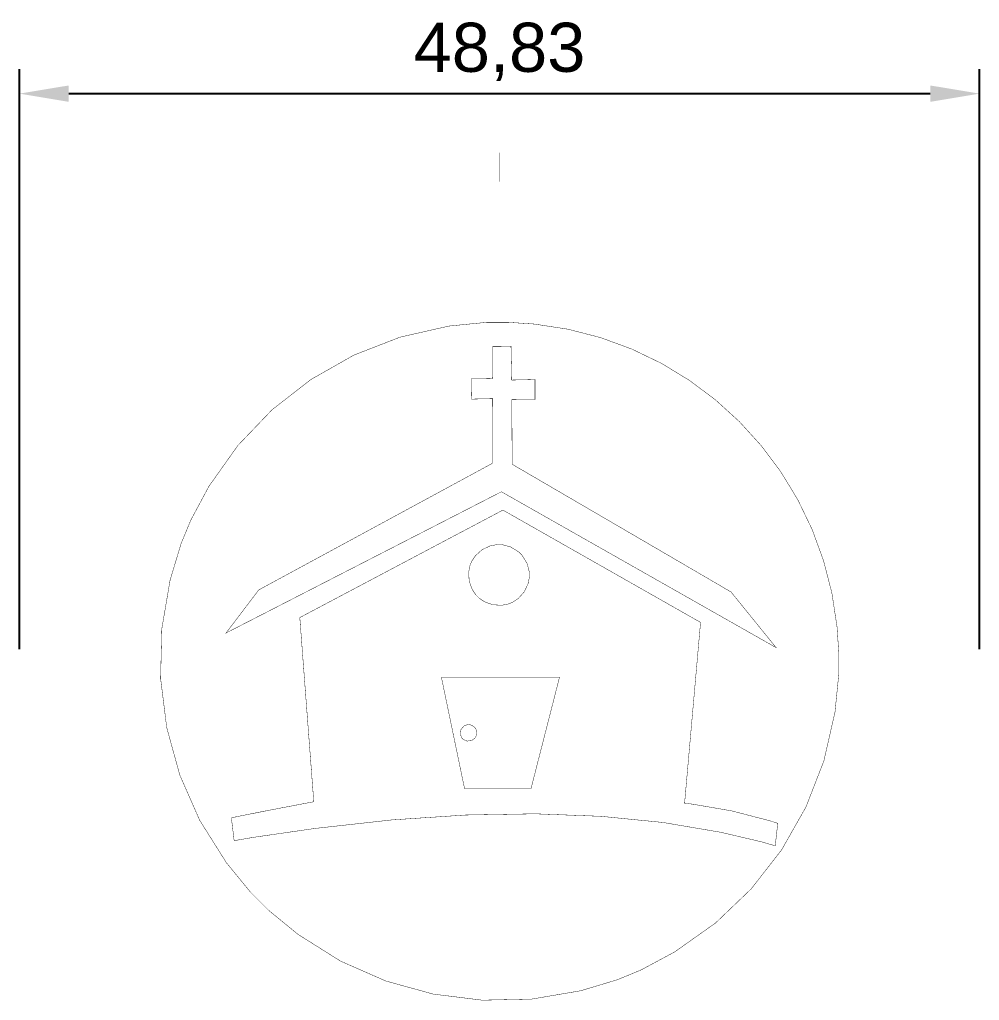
# Model space of a CAD drawing. Header units: millimetres. Extents: x -43 to 117, y -15 to 42.
# Drawn here: x -43.41 to 5.43, y -13.98 to 35.94 of the extents above; entities that cross this region are included whole.
import ezdxf

# ---------------------------------------------------------------- set-up
doc = ezdxf.new("R2010")
doc.units = ezdxf.units.MM
doc.styles.get("Standard").update_dxf_attribs({"font": 'arial.ttf'})
doc.dimstyles.new('ISO-25', dxfattribs={"dimtxt": 2.5, "dimasz": 2.5, "dimexe": 1.25, "dimexo": 0.625, "dimtad": 1, "dimtxsty": 'Standard', "dimcen": 2.5, "dimadec": 0, "dimazin": 0, "dimtfac": 1, "dimtmove": 0, "dimatfit": 3, "dimfxl": 1, "dimarcsym": 0})

# ---------------------------------------------------------------- blocks, each defined once
blk = doc.blocks.new('*D2')
at = {"color": 0, "lineweight": -2, "transparency": 16777216}
for p, q in [((-43.407, 3.894), (-43.407, 33.422)), ((5.427, 3.894), (5.427, 33.422)), ((-40.907, 32.172), (2.927, 32.172))]:
    blk.add_line(p, q, dxfattribs=at)
at = {"color": 0, "transparency": 16777216}
for points in [[(-40.907, 32.588), (-40.907, 31.755), (-43.407, 32.172)], [(2.927, 32.588), (2.927, 31.755), (5.427, 32.172)]]:
    blk.add_solid(points, dxfattribs=at)
at = {"layer": 'Defpoints', "color": 0, "transparency": 16777216}
for p in [(5.427, 32.172), (-43.407, 3.269), (5.427, 3.269)]:
    blk.add_point(p, dxfattribs=at)
at = {"color": 0, "transparency": 16777216, "insert": (-18.99, 34.299), "char_height": 2.5, "attachment_point": 5}
blk.add_mtext('48,83', dxfattribs=at)
blk = doc.blocks.new('*D8')
at = {"color": 0, "lineweight": -2, "transparency": 16777216}
for p, q in [((-43.407, 3.894), (-43.407, 33.422)), ((5.427, 3.894), (5.427, 33.422)), ((-40.907, 32.172), (2.927, 32.172))]:
    blk.add_line(p, q, dxfattribs=at)
at = {"color": 0, "transparency": 16777216}
for points in [[(-40.907, 32.588), (-40.907, 31.755), (-43.407, 32.172)], [(2.927, 32.588), (2.927, 31.755), (5.427, 32.172)]]:
    blk.add_solid(points, dxfattribs=at)
at = {"layer": 'Defpoints', "color": 0, "transparency": 16777216}
for p in [(5.427, 32.172), (-43.407, 3.269), (5.427, 3.269)]:
    blk.add_point(p, dxfattribs=at)
at = {"color": 0, "transparency": 16777216, "insert": (-18.99, 34.299), "char_height": 2.5, "attachment_point": 5}
blk.add_mtext('48,83', dxfattribs=at)

msp = doc.modelspace()

# ---------------------------------------------------------------- linework, layer by layer
at = {"color": 0}
msp.add_lwpolyline([(-18.99, 27.686, 0.0203, 0.0203, 0), (-18.99, 29.162, 0.0203, 0.0203, 0)], format="xyseb", dxfattribs=at)
msp.add_lwpolyline([(-18.99, 27.686, 0.0203, 0.0203, 0), (-18.99, 29.162, 0.0203, 0.0203, 0)], format="xyseb", dxfattribs=at)
for points in [[(-18.99, 20.532, 0.0203, 0.0203, 0), (-18.549, 20.532, 0.0203, 0.0203, 0), (-17.225, 20.444, 0.0203, 0.0203, 0), (-15.511, 20.182, 0.0203, 0.0203, 0), (-13.857, 19.757, 0.0203, 0.0203, 0), (-12.271, 19.176, 0.0203, 0.0203, 0), (-10.761, 18.449, 0.0203, 0.0203, 0), (-9.338, 17.584, 0.0203, 0.0203, 0), (-8.009, 16.591, 0.0203, 0.0203, 0), (-6.783, 15.476, 0.0203, 0.0203, 0), (-5.669, 14.25, 0.0203, 0.0203, 0), (-4.675, 12.921, 0.0203, 0.0203, 0), (-3.81, 11.498, 0.0203, 0.0203, 0), (-3.083, 9.989, 0.0203, 0.0203, 0), (-2.503, 8.403, 0.0203, 0.0203, 0), (-2.077, 6.748, 0.0203, 0.0203, 0), (-1.816, 5.034, 0.0203, 0.0203, 0), (-1.726, 3.71, 0.0203, 0.0203, 0), (-1.726, 3.269, 0.0203, 0.0203, 0), (-1.726, 2.624, 0.0203, 0.0203, 0), (-1.92, 0.689, 0.0203, 0.0203, 0), (-2.485, -1.793, 0.0203, 0.0203, 0), (-3.398, -4.141, 0.0203, 0.0203, 0), (-4.636, -6.322, 0.0203, 0.0203, 0), (-6.177, -8.301, 0.0203, 0.0203, 0), (-7.997, -10.043, 0.0203, 0.0203, 0), (-10.074, -11.514, 0.0203, 0.0203, 0), (-11.788, -12.434, 0.0203, 0.0203, 0), (-12.384, -12.681, 0.0203, 0.0203, 0), (-12.98, -12.927, 0.0203, 0.0203, 0), (-14.842, -13.489, 0.0203, 0.0203, 0), (-17.351, -13.917, 0.0203, 0.0203, 0), (-19.87, -13.972, 0.0203, 0.0203, 0), (-22.358, -13.663, 0.0203, 0.0203, 0), (-24.776, -12.996, 0.0203, 0.0203, 0), (-27.082, -11.982, 0.0203, 0.0203, 0), (-29.236, -10.626, 0.0203, 0.0203, 0), (-30.741, -9.394, 0.0203, 0.0203, 0), (-31.197, -8.938, 0.0203, 0.0203, 0), (-31.654, -8.482, 0.0203, 0.0203, 0), (-32.885, -6.977, 0.0203, 0.0203, 0), (-34.241, -4.822, 0.0203, 0.0203, 0), (-35.256, -2.516, 0.0203, 0.0203, 0), (-35.922, -0.099, 0.0203, 0.0203, 0), (-36.232, 2.39, 0.0203, 0.0203, 0), (-36.176, 4.909, 0.0203, 0.0203, 0), (-35.749, 7.418, 0.0203, 0.0203, 0), (-35.187, 9.28, 0.0203, 0.0203, 0), (-34.94, 9.875, 0.0203, 0.0203, 0), (-34.693, 10.471, 0.0203, 0.0203, 0), (-33.774, 12.186, 0.0203, 0.0203, 0), (-32.302, 14.262, 0.0203, 0.0203, 0), (-30.56, 16.082, 0.0203, 0.0203, 0), (-28.581, 17.623, 0.0203, 0.0203, 0), (-26.4, 18.862, 0.0203, 0.0203, 0), (-24.052, 19.775, 0.0203, 0.0203, 0), (-21.571, 20.34, 0.0203, 0.0203, 0), (-19.635, 20.532, 0.0203, 0.0203, 0), (-18.99, 20.532, 0.0203, 0.0203, 0)], [(-32.904, 4.717, 0.0203, 0.0203, 0), (-18.892, 11.907, 0.0203, 0.0203, 0), (-4.916, 3.974, 0.0203, 0.0203, 0), (-7.209, 6.806, 0.0203, 0.0203, 0), (-18.346, 13.308, 0.0203, 0.0203, 0), (-18.363, 16.595, 0.0203, 0.0203, 0), (-17.182, 16.601, 0.0203, 0.0203, 0), (-17.182, 17.619, 0.0203, 0.0203, 0), (-18.369, 17.593, 0.0203, 0.0203, 0), (-18.405, 19.312, 0.0203, 0.0203, 0), (-19.334, 19.31, 0.0203, 0.0203, 0), (-19.336, 17.667, 0.0203, 0.0203, 0), (-20.435, 17.649, 0.0203, 0.0203, 0), (-20.419, 16.623, 0.0203, 0.0203, 0), (-19.339, 16.647, 0.0203, 0.0203, 0), (-19.341, 13.36, 0.0203, 0.0203, 0), (-31.239, 6.911, 0.0203, 0.0203, 0), (-32.904, 4.717, 0.0203, 0.0203, 0)], [(-32.492, -5.852, 0.0203, 0.0203, 0), (-31.465, -5.677, 0.0203, 0.0203, 0), (-28.37, -5.229, 0.0203, 0.0203, 0), (-24.442, -4.794, 0.0203, 0.0203, 0), (-20.708, -4.547, 0.0203, 0.0203, 0), (-17.169, -4.486, 0.0203, 0.0203, 0), (-13.825, -4.613, 0.0203, 0.0203, 0), (-10.675, -4.926, 0.0203, 0.0203, 0), (-7.72, -5.428, 0.0203, 0.0203, 0), (-5.642, -5.916, 0.0203, 0.0203, 0), (-4.96, -6.116, 0.0203, 0.0203, 0), (-4.832, -4.97, 0.0203, 0.0203, 0), (-5.219, -4.844, 0.0203, 0.0203, 0), (-7.178, -4.336, 0.0203, 0.0203, 0), (-9.17, -3.993, 0.0203, 0.0203, 0), (-9.572, -3.95, 0.0203, 0.0203, 0), (-8.76, 5.257, 0.0203, 0.0203, 0), (-18.816, 10.974, 0.0203, 0.0203, 0), (-29.151, 5.504, 0.0203, 0.0203, 0), (-28.44, -3.873, 0.0203, 0.0203, 0), (-28.864, -3.952, 0.0203, 0.0203, 0), (-30.76, -4.314, 0.0203, 0.0203, 0), (-32.358, -4.633, 0.0203, 0.0203, 0), (-32.632, -4.69, 0.0203, 0.0203, 0), (-32.492, -5.852, 0.0203, 0.0203, 0)], [(-19.017, 9.217, 0.0203, 0.0203, 0), (-18.869, 9.217, 0.0203, 0.0203, 0), (-18.425, 9.099, 0.0203, 0.0203, 0), (-17.996, 8.836, 0.0203, 0.0203, 0), (-17.923, 8.763, 0.0203, 0.0203, 0), (-17.851, 8.691, 0.0203, 0.0203, 0), (-17.588, 8.262, 0.0203, 0.0203, 0), (-17.47, 7.818, 0.0203, 0.0203, 0), (-17.47, 7.67, 0.0203, 0.0203, 0), (-17.47, 7.556, 0.0203, 0.0203, 0), (-17.539, 7.217, 0.0203, 0.0203, 0), (-17.731, 6.811, 0.0203, 0.0203, 0), (-18.032, 6.477, 0.0203, 0.0203, 0), (-18.32, 6.284, 0.0203, 0.0203, 0), (-18.425, 6.241, 0.0203, 0.0203, 0), (-18.53, 6.198, 0.0203, 0.0203, 0), (-18.87, 6.13, 0.0203, 0.0203, 0), (-19.319, 6.153, 0.0203, 0.0203, 0), (-19.742, 6.303, 0.0203, 0.0203, 0), (-20.031, 6.496, 0.0203, 0.0203, 0), (-20.111, 6.576, 0.0203, 0.0203, 0), (-20.192, 6.657, 0.0203, 0.0203, 0), (-20.384, 6.945, 0.0203, 0.0203, 0), (-20.534, 7.368, 0.0203, 0.0203, 0), (-20.557, 7.817, 0.0203, 0.0203, 0), (-20.49, 8.157, 0.0203, 0.0203, 0), (-20.447, 8.262, 0.0203, 0.0203, 0), (-20.403, 8.367, 0.0203, 0.0203, 0), (-20.21, 8.655, 0.0203, 0.0203, 0), (-19.877, 8.956, 0.0203, 0.0203, 0), (-19.471, 9.149, 0.0203, 0.0203, 0), (-19.131, 9.217, 0.0203, 0.0203, 0), (-19.017, 9.217, 0.0203, 0.0203, 0)], [(-21.948, 2.474, 0.0203, 0.0203, 0), (-15.934, 2.474, 0.0203, 0.0203, 0), (-17.388, -3.209, 0.0203, 0.0203, 0), (-20.767, -3.209, 0.0203, 0.0203, 0), (-21.948, 2.474, 0.0203, 0.0203, 0)], [(-20.564, 0.054, 0.0203, 0.0203, 0), (-20.523, 0.054, 0.0203, 0.0203, 0), (-20.4, 0.022, 0.0203, 0.0203, 0), (-20.266, -0.069, 0.0203, 0.0203, 0), (-20.176, -0.203, 0.0203, 0.0203, 0), (-20.142, -0.326, 0.0203, 0.0203, 0), (-20.142, -0.367, 0.0203, 0.0203, 0), (-20.142, -0.428, 0.0203, 0.0203, 0), (-20.217, -0.61, 0.0203, 0.0203, 0), (-20.403, -0.757, 0.0203, 0.0203, 0), (-20.638, -0.784, 0.0203, 0.0203, 0), (-20.82, -0.708, 0.0203, 0.0203, 0), (-20.863, -0.666, 0.0203, 0.0203, 0), (-20.905, -0.623, 0.0203, 0.0203, 0), (-20.981, -0.441, 0.0203, 0.0203, 0), (-20.954, -0.206, 0.0203, 0.0203, 0), (-20.807, -0.02, 0.0203, 0.0203, 0), (-20.625, 0.054, 0.0203, 0.0203, 0), (-20.564, 0.054, 0.0203, 0.0203, 0)]]:
    msp.add_lwpolyline(points, format="xyseb", close=True, dxfattribs=at)

# ---------------------------------------------------------------- dimensions: what is measured, and where the dimension line sits
for picture in ['*D2', '*D8']:
    dim = msp.add_linear_dim(base=(5.427, 32.172), p1=(-43.407, 3.269), p2=(5.427, 3.269), dimstyle='ISO-25')
    dim.commit()
    dim.dimension.update_dxf_attribs({"geometry": picture, "text_midpoint": (-18.99, 34.299)})

doc.saveas('drawing.dxf')
